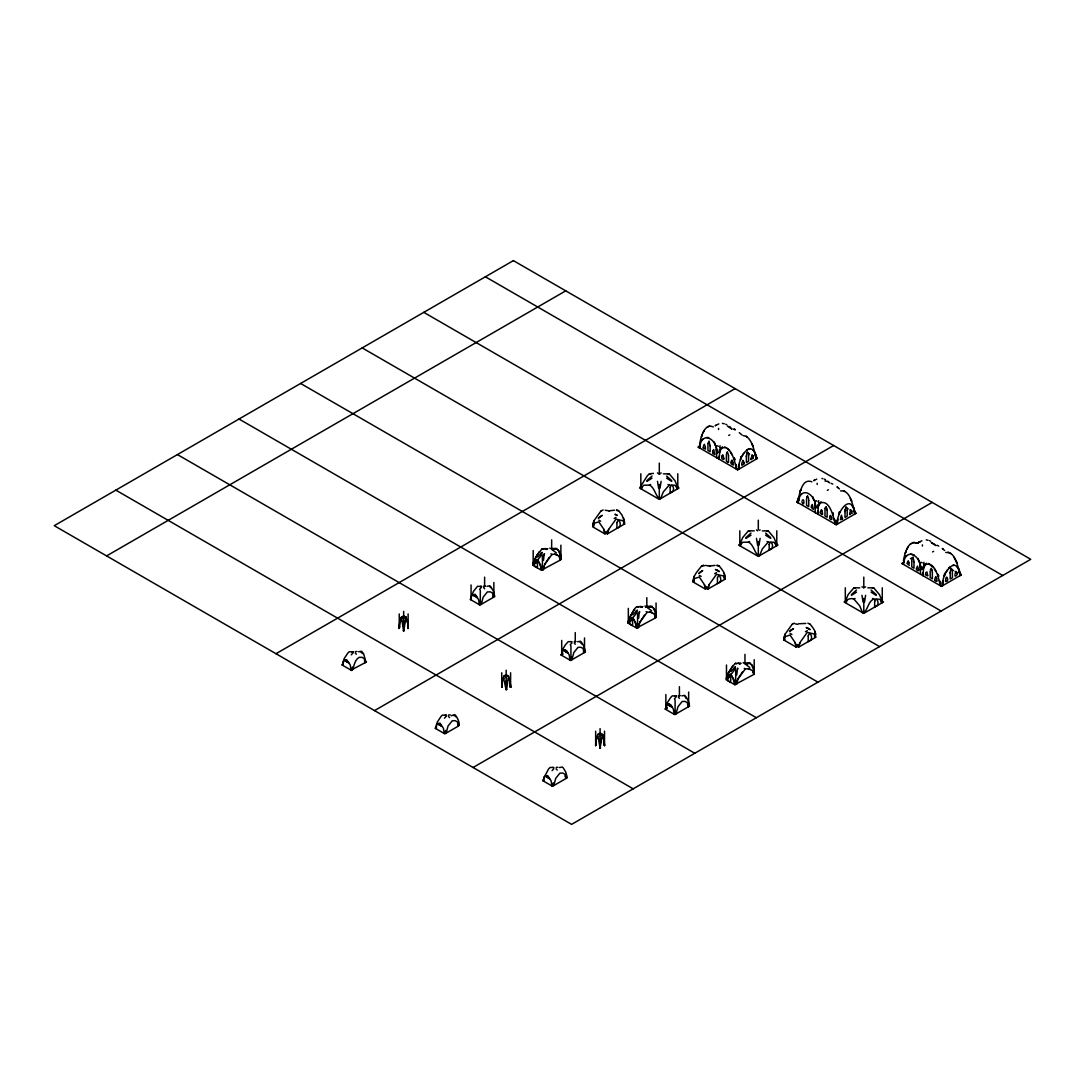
<?xml version="1.0" encoding="UTF-8"?>
<svg xmlns="http://www.w3.org/2000/svg" width="1085" height="1085" viewBox="0 0 1085 1085"><rect width="100%" height="100%" fill="white"/><g stroke="black" fill="none" stroke-linecap="round" stroke-linejoin="round"><path stroke-width="1.5" d="M399.646 626.493L399.239 628.446L399.836 621.027L401.694 616.877M403.349 618.681L403.674 617.962M438.394 724.427L438.394 723.437L438.896 723.912M438.896 723.722L438.896 724.712L438.394 724.224M439.384 724.997L439.384 723.993L439.873 724.482M439.873 724.278L439.873 725.282L439.384 724.794M440.374 725.567L440.374 724.563L440.863 725.051M440.863 724.848L440.863 725.851L440.374 725.363M441.351 726.136L441.351 725.933M474.498 595.19L474.986 596.465L474.498 594.797L474.986 595.272M475.488 595.76L475.976 597.035L475.488 595.353L475.976 595.841M484.615 586.632L484.615 577.152M493.851 596.709L493.851 582.482M502.138 685.34L501.731 687.293L502.314 679.875L504.186 675.724M506.166 688.649L506.654 689.572L508.146 678.016M505.827 677.528L506.166 676.809M547.016 776.426L547.518 777.701L547.016 776.019L547.518 776.507M548.006 776.996L548.495 778.27L548.006 776.589L548.495 777.077M561.705 654.635L561.705 640.408M596.058 743.7L595.651 745.666L596.248 738.248L598.106 734.097M600.086 736.417L599.761 735.901M665.864 708.763L665.864 694.536M668.794 705.074L668.306 704.192L668.794 705.467L668.306 704.979M669.784 705.643L669.296 704.355L669.784 706.037L669.282 705.548M670.761 706.213L670.272 704.924L670.761 706.606L670.272 706.118M671.751 706.783L671.262 706.688M675.101 714.093L675.101 699.866M679.413 696.204L679.413 686.71M688.649 706.267L688.649 692.054M710.133 445.962L710.133 451.726L707.949 450.438L707.949 443.616M748.596 455.307L748.582 461.274L746.399 462.522L746.385 456.419M847.195 510.425L847.195 516.175L845.012 517.423L844.998 511.32M911.78 561.243L911.78 566.94L913.963 568.214L913.963 562.396M348.651 662.46L348.651 662.664M722.474 446.735L719.762 451.441L719.152 459.199L737.637 469.873L757.344 458.494L756.76 457.599M821.074 501.636L818.375 506.342L817.764 514.1L836.237 524.774L855.957 513.395L855.373 512.5M926.305 563.223L923.593 567.93L922.996 575.687L941.468 586.361L961.174 574.982L960.591 574.087M343.375 664.644L342.453 665.173L343.294 660.955L346.766 659.761L350.238 664.969L351.079 670.15L352.299 669.445L352.354 667.085M436.577 728.008L435.641 728.537L436.495 724.319L439.967 723.125L443.426 728.333L444.267 733.514L445.501 732.809L445.542 730.449M471.378 599.368L470.768 599.734L471.609 595.516L475.081 594.309L478.539 599.517L479.38 604.711L480.614 603.992L480.655 601.633M544.209 780.427L543.287 780.956L544.127 776.738L547.613 775.544L551.072 780.752L551.912 785.933L553.133 785.228L553.187 782.868M577.613 641.737L580.489 641.235L581.587 642.388L583.961 646.416L585.425 651.963L570.642 660.494L560.782 654.811L562.627 654.458L561.406 655.164L562.247 650.946L564.62 649.603L566.845 650.891L569.177 654.947L570.018 660.141L571.252 659.436L571.293 657.062M681.76 695.878L684.635 695.363L685.734 696.516L688.121 700.557L689.572 706.091L674.789 714.635L664.942 708.939L666.787 708.586L665.553 709.292L666.393 705.074L668.767 703.745L671.005 705.033L673.337 709.088L674.178 714.269L675.413 713.564L675.453 711.204M753.248 458.453L752.99 456.337M847.195 510.357L847.032 508.58M851.861 513.354L851.603 511.238M710.133 445.908L709.02 441.107L707.976 443.48M748.582 455.524L748.365 453.435M753.261 458.155L751.051 459.416M808.745 500.511L808.732 506.627L806.562 505.339L806.548 498.802M851.861 513.056L849.663 514.317M937.033 581.248L935.894 580.868M353.439 652.099L349.234 651.692L347.675 653.279L344.026 658.88L343.063 664.115L341.829 664.82L351.689 670.516C354.442 666.949 354.13 660.277 359.067 657.374L362.024 657.307L364.275 658.568L365.238 662.691L364.492 660.06M451.265 715.788L454.723 714.608C457.3 716.548 461.356 725.77 457.816 725.689L457.694 723.424M571.252 659.436L571.876 659.788L573.816 652.587L578.02 647.352L580.977 647.284L583.228 648.559L584.191 652.668L583.445 650.051M675.413 713.564L676.023 713.916L677.976 706.715L682.167 701.493L685.123 701.425L687.375 702.687L688.338 706.81L687.605 704.192M756.042 457.178L755.472 455.32L756.109 459.199C753.356 435.953 737.23 457.395 738.871 469.154L738.736 464.99L738.505 467.296M854.641 512.079L854.085 510.221L854.722 514.1C851.969 490.854 835.83 512.296 837.471 524.055L837.349 519.891L837.118 522.197M959.872 573.68L959.303 571.809L959.94 575.687C957.187 552.441 941.061 573.897 942.702 585.642L942.567 581.479L942.336 583.798M743.917 463.824L743.903 462.82M842.53 518.725L841.445 515.212L840.468 518.155M604.942 533.901L603.965 529.466L598.784 521.844L593.603 523.485L592.613 526.795L604.942 533.901L606.162 533.196L606.23 531.338M705.426 589.114L704.45 584.679L699.269 577.044L694.088 578.698L693.112 581.994L705.426 589.114L706.66 588.395L706.715 586.537M796.2 647.135L795.224 642.7L790.043 635.078L784.862 636.719L783.872 640.028L796.2 647.135L797.421 646.429L797.489 644.571M822.471 514.398L822.471 513.53M909.298 565.366L907.114 563.549M927.702 575.715L925.519 574.887L925.519 574.033M719.192 456.053L719.152 459.199L698.225 447.115L698.794 446.274M817.792 510.954L817.764 514.1L796.824 502.016L797.407 501.175M923.023 572.541L922.996 575.687L902.055 563.603L902.625 562.776M846.544 601.999L846.842 600.385M746.399 455.985L746.399 456.704M751.064 458.969L751.064 459.701M849.677 513.585L849.663 514.602M950.229 573.192L950.229 572.473M746.399 455.836L746.683 454.086M950.229 572.324L950.514 570.574M954.909 575.172C954.434 577.79 958.53 574.48 956.834 572.826M731.019 462.617L731.019 463.756L733.202 465.045M811.214 507.332L813.397 509.462L812.285 504.539L811.322 506.424M911.793 560.104L911.78 561.108M916.445 568.635C915.862 570.385 919.578 571.998 918.547 569.435M537.957 559.548L533.82 560.986L532.871 565.271L541.496 570.249L542.717 569.53L542.92 565.977M633.125 617.392L628.988 618.83L628.039 623.102L636.651 628.093L637.885 627.374L638.088 623.821M741.747 464.082L741.733 465.234L743.917 463.96M746.1 436.292L743.211 435.6M731.263 674.056L727.126 675.494L726.177 679.766L734.789 684.743L736.023 684.038L736.227 680.471M855.957 513.395C851.888 507.143 851.616 489.932 840.563 490.895M945.55 581.167L945.632 580.109M401.694 619.169L403.674 631.009L405.654 619.169M598.106 736.376L600.086 748.23L602.067 736.376M703.297 446.776L703.27 447.78M721.701 457.26C720.86 458.63 724.536 460.623 723.858 458.63M801.91 501.677C804.188 508.743 804.731 496.944 802.181 500.429M820.314 512.161L820.287 513.286L822.471 514.534M930.184 571.035L930.171 577.573L932.354 578.82L932.354 571.971M352.53 668.306L352.462 669.526L352.327 668.346M445.732 731.67L445.65 732.89L445.515 731.71M480.845 602.853L480.764 604.087L480.628 602.894M553.364 784.089L553.296 785.323L553.16 784.129M571.483 658.297L571.415 659.517L571.28 658.324M600.575 742.818L600.887 738.641M675.63 712.425L675.562 713.645L675.426 712.465M404.176 625.597L404.474 621.42M501.731 687.293L502.314 681.122L504.186 678.016M505.461 681.326L506.166 684.73L506.858 681.326M595.651 745.666L596.113 740.038L597.618 737.298M718.582 429.579L718.568 428.372M817.181 484.48L817.181 483.273M922.413 546.067L922.399 544.86M562.572 653.143L562.478 654.364L562.6 653.319M666.732 707.284L666.624 708.491L666.76 707.461M628.039 623.102L629.259 622.397L629.937 619.115M727.398 679.061L728.076 675.779M922.928 568.648L923.145 566.37M544.195 553.662L543.476 560.416M639.35 611.506L638.645 618.26M719.097 452.147L719.314 449.882M737.488 668.17L736.783 674.924M817.71 507.061L817.927 504.783M543.124 567.821L542.934 569.652L542.812 567.93M638.292 625.665L638.088 627.496L637.98 625.774M736.43 682.316L736.227 684.16L736.118 682.438M751.105 458.372L752.136 454.954L752.949 456.202M845.093 509.964L845.012 511.605M849.704 513.422L850.735 509.855L851.549 511.103M593.848 526.076L594.065 524.313M405.654 616.877L407.526 621.027L408.109 628.446L407.702 626.493M811.905 481.794C800.716 477.603 800.188 496.306 796.824 502.016M445.501 732.809L446.111 733.162L448.064 725.96L452.269 720.738L455.225 720.671L457.477 721.932L458.44 726.055L444.891 733.867L435.031 728.184L436.265 727.465L437.228 722.244L440.876 716.642L442.436 715.056L446.627 715.463M559.494 767.543L562.369 767.027L563.468 768.194L565.841 772.222L567.306 777.755L552.523 786.299L542.663 780.603L544.087 778.487M562.016 654.092L562.979 648.871L565.231 645.046L568.187 641.683L571.158 641.628M666.163 708.234L667.126 702.999L670.774 697.397L672.334 695.81L676.538 696.217M829.699 516.989C828.723 519.552 833.307 520.99 831.585 517.531M916.472 568.499L917.517 566.126L918.588 569.733M934.89 578.847L934.85 580.109M405.98 617.541L404.393 616.131M508.472 676.389L506.871 674.978M602.392 734.762L600.805 733.351M659.992 488.142L661.131 481.333M758.985 545.172L760.124 538.35M864.474 602.148L865.613 595.326M721.715 457.124L721.932 456.134M726.421 453.869L726.34 461.084L727.479 461.735M820.328 512.025L821.413 509.665L821.915 510.859M825.034 508.77L824.953 515.985L827.136 517.22L827.136 510.533M907.182 562.884L908.226 560.769L908.85 562.369M925.586 573.355L925.817 572.5M719.803 447.617L720.074 445.759M818.402 502.518L818.687 500.66M923.633 564.105L923.905 562.247M720.467 447.725L719.301 452.947L719.762 451.441M819.066 502.626L817.9 507.848L818.375 506.342M924.298 564.214L923.132 569.435L923.593 567.93M845.106 509.855L846.083 506.844L846.883 508.105M955.071 574.06L955.966 571.442L956.78 572.69M741.869 463.254L742.832 460.311L743.361 460.962M945.7 579.743C946.12 572.744 950.067 582.333 945.55 581.452M471.758 595.936L473.372 591.488L477.549 586.239L481.74 586.646M544.29 777.172L548.508 769.075L550.068 767.475L553.038 767.421M543.341 569.883L544.792 564.268L551.953 554.503L554.638 554.191L559.128 555.995L560.579 559.928L542.717 569.53M629.409 620.539L629.259 622.397M638.509 627.727L639.96 622.112L647.121 612.347L649.807 612.035L654.282 613.839L655.747 617.772L637.885 627.374M727.547 677.203L727.194 678.939L727.547 677.488M736.647 684.391L738.098 678.762L745.259 669.011L747.945 668.699L752.434 670.489L753.885 674.436L736.023 684.038M700.462 443.792L699.445 447.82C701.886 429.172 717.972 439.778 716.968 453.435L716.059 445.813M799.075 498.693L798.058 502.721C800.499 484.073 816.585 494.679 815.581 508.35L814.672 500.714M904.293 560.28L903.276 564.308C905.717 545.66 921.802 556.266 920.799 569.937L919.89 562.301M629.409 620.823C626.628 624.851 633.911 606.556 637.275 606.678L642.374 606.908L639.974 606.366M533.155 563.644L533.82 560.986L535.827 559.657M628.31 621.488L628.988 618.83L630.995 617.501M726.448 678.139L727.126 675.494L729.134 674.165M738.695 466.686L739.265 464.231M837.308 521.587L837.864 519.132M942.526 583.188L943.096 580.733M726.652 453.001L727.37 451.78L728.496 455.32M930.374 569.828L931.201 568.269L931.92 569.842M712.777 451.224L712.614 453.286L714.798 454.561L713.686 449.638L712.804 451.116M731.114 462.007L731.371 461.139M806.697 497.73L806.914 497.038M829.727 516.908L829.984 516.04M607.397 533.901L608.631 529.412L616.022 519.118L623.4 520.881L624.648 523.947L607.397 533.901L606.162 533.196M707.895 589.114L709.115 584.612L716.507 574.318L723.885 576.094L725.133 579.159L707.895 589.114L706.66 588.395M798.655 647.135L799.889 642.645L807.281 632.352L814.659 634.115L815.906 637.18L798.655 647.135L797.421 646.429M533.901 562.193L537.021 554.95L542.12 548.834L547.206 549.064L544.806 548.522M703.473 445.854L704.396 444.28L705.359 447.278M825.048 508.634L825.414 507.522M601.239 510.587L593.861 520.881L593.034 525.601M704.409 565.746L701.737 565.787L696.597 572.297L694.346 576.081L693.112 580.57L693.925 581.045M792.498 623.821L785.12 634.115L783.872 638.604L785.106 639.323L783.872 640.028M401.111 617.704L402.969 616.131M503.589 676.552L505.447 674.978M597.51 734.925L599.381 733.351M663.369 473.874L669.147 473.752L674.897 480.533L677.786 487.287L679.02 488.006L659.3 499.385L639.594 488.006L647.392 475.705L649.467 473.752L653.468 473.386M762.362 530.89L768.139 530.782L773.89 537.55L776.779 544.317L778.013 545.023L758.307 556.402L738.587 545.023L739.821 544.317L742.71 537.55L748.46 530.782L754.238 530.89M867.851 587.867L873.642 587.758L879.392 594.526L882.268 601.293L883.502 601.999L863.796 613.378L844.089 601.999L845.31 601.293L848.199 594.526L853.949 587.758L859.74 587.867M607.708 532.586L608.631 529.412M708.207 587.799L709.115 584.612M798.98 645.819L799.889 642.645M592.939 524.055L593.861 520.881M693.437 579.268L694.346 576.081M784.211 637.288L785.12 634.115M699.594 444.118C700.883 437.703 704.084 422.906 713.293 426.893M798.207 499.019L798.465 498.096M903.425 560.606C904.714 554.191 907.914 539.408 917.123 543.395L915.74 542.649M592.885 525.777L593.603 523.485M693.369 580.99L694.088 578.698M784.143 639.024L784.862 636.719M741.082 544.263L741.34 543.409M534.24 562.979L534.769 561.27M746.765 453.801L747.47 451.943L748.284 453.204M950.596 570.29L951.301 568.432L952.115 569.693M738.112 663.016L740.526 663.572L735.413 663.328L732.728 666.136L728.252 673.08L726.787 678.708L731.1 676.213M911.97 559.073L912.851 557.595L913.746 560.104M935.134 577.83L935.907 576.61L936.558 578.224M721.986 455.998L722.8 454.764L723.831 458.318M405.98 617.162L406.251 617.704M508.472 676.009L508.743 676.552M701.371 436.875L702.321 434.61L701.669 435.872M602.392 734.382L602.663 734.925M799.971 491.776L800.92 489.511L800.282 490.773M905.202 553.364L906.151 551.112L905.5 552.36M751.959 455.32L753.41 456.215M731.453 460.989L732.077 460.121L732.945 462.495M806.996 496.876L807.457 496.184M825.441 507.482L826.2 506.953M659.992 473.847L661.131 472.897M544.792 564.268L549.254 557.31M639.96 622.112L644.422 615.154M738.098 678.762L742.56 671.805M534.946 558.572L539.421 551.628M630.114 616.416L634.589 609.472M728.252 673.08L732.728 666.136M544.06 554.923L544.616 553.987M639.228 612.767L639.784 611.832M737.366 669.431L737.922 668.496M742.276 455.673L743.659 453.34M946.12 572.161L947.49 569.828M702.877 432.915L704.26 430.582M906.707 549.403L908.091 547.071M405.207 618.125L406.143 617.243M601.619 735.345L602.555 734.464L603.491 736.43L604.521 745.666L604.114 743.7M542.161 554.177L538.323 559.182M637.315 612.021L633.491 617.026M735.454 668.686L731.629 673.69M759.324 530.253L760.124 529.914M864.813 587.229L865.613 586.89M549.878 548.034L550.258 548.684M645.046 605.878L645.751 607.41M743.184 662.542L743.564 663.179M351.255 654.852L352.978 652.953M479.57 589.399L481.292 587.5M444.457 718.216L446.179 716.317M570.208 644.843L571.931 642.93M552.089 770.635L553.825 768.736M674.368 698.971L676.091 697.072M730.937 671.547L735.291 666.977M537.631 557.039L541.998 552.468M632.799 614.883L637.153 610.312M948.643 568.242L949.66 567.089M601.198 511.021L603.124 509.909M701.683 566.221L703.622 565.109M792.457 624.255L794.383 623.143M646.918 480.601L652.004 476.057M745.91 537.631L750.996 533.088M851.399 594.594L856.485 590.05M830.432 515.294L831.558 517.396M676.525 487.233L677.786 488.711L674.897 485.212L669.147 485.131L663.369 491.871L660.534 498.666L659.3 497.961C656.561 498.368 654.323 486.69 649.467 485.131L643.717 485.212L640.828 488.711L641.75 488.182M775.26 543.409L776.779 545.741L773.89 542.242L768.139 542.147L762.362 548.902L759.527 555.696L758.307 554.991C755.567 555.384 753.316 543.721 748.46 542.147L742.71 542.242L739.821 545.741L740.743 545.212M881.657 602.351L882.268 602.704L881.332 600.575L879.392 599.205L873.642 599.123C867.485 601.768 867.688 612.252 862.561 612.672L859.74 605.878L853.949 599.123C850.979 597.442 845.106 599.842 845.622 602.528M910.261 544.331L911.156 543.476M559.29 556.524L559.968 559.575L561.203 558.87C561.013 552.536 558.178 547.572 551.912 548.549M654.458 614.368L655.137 617.419L656.371 616.714C656.181 610.38 653.346 605.416 647.08 606.393M753.682 673.839C755.689 668.496 751.39 661.647 745.219 663.043M453.693 715.571L454.981 715.53M728.727 435.438L729.798 434.854M827.326 490.339L828.411 489.755M932.558 551.926L933.629 551.343M546.365 549.471L547.694 548.698M641.533 607.302L642.862 606.542M739.672 663.966L741.001 663.193M646.918 481.387L652.004 478.159M745.91 538.418L750.996 535.19M851.399 595.38L856.485 592.166M720.698 448.647C730.91 443.033 734.993 462.007 736.403 469.154L736.091 464.895L736.552 467.269M819.311 503.548C829.523 497.934 833.606 516.908 835.016 524.055L834.691 519.796L835.152 522.17M926.075 563.861L924.528 565.136C934.755 559.521 938.823 578.508 940.234 585.642L939.922 581.397L940.383 583.757M707.325 426.988L709.739 425.917M746.738 449.746L750.169 448.661M614.137 518.494L616.063 517.369M714.622 573.694L716.561 572.582M805.395 631.728L807.335 630.616M650.62 484.48L649.467 485.131M749.613 541.496L748.46 542.147M855.102 598.472L853.949 599.123M669.147 473.752L667.994 474.443M768.139 530.782L766.986 531.474M873.642 587.758L872.476 588.436M355.324 651.597L357.046 651.515M483.625 586.158L485.361 586.063M448.512 714.961L450.248 714.866M574.277 641.588L575.999 641.493M556.157 767.38L557.88 767.298M678.423 695.716L680.146 695.634M703.053 439.018L701.656 439.845M801.666 493.919L800.269 494.746M906.884 555.52L905.487 556.334M918.127 542.69L920.053 541.7L918.927 542.202M842.516 518.861L840.332 519.715M698.225 447.115L699.201 446.545M902.055 563.603L903.276 562.884M106.601 555.913L565.746 290.834M275.983 653.712L735.128 388.62M399.348 628.391L399.7 622.817L401.219 620.091M403.186 630.724L404.176 630.724M471.378 598.662L470.144 599.368L480.004 605.064L494.787 596.533L493.322 590.986L490.949 586.958L489.837 585.792L486.975 586.307M534.919 563.373L537.794 561.705M364.628 662.338L366.472 661.972L352.299 669.445M532.871 565.271L533.684 564.797M676.552 488.006L677.786 487.287M493.241 596.709L494.163 596.167M374.515 710.607L833.66 445.515M505.664 684.445L506.654 684.445M503.698 678.939L506.071 689.341M510.194 685.34L510.099 687.008L511.089 687.008L510.208 687.063M506.654 689.572L505.664 689.572M693.112 581.994L693.925 581.519M628.649 622.044L632.962 619.549M583.567 652.316L584.964 651.692M457.978 725.784L457.884 724.658L457.978 725.784L459.05 724.983M776.779 544.317L775.544 545.023M724.305 578.21C726.421 574.453 721.511 568.811 718.975 565.678L717.049 565.692M473.06 767.502L932.205 502.409M910.464 558.748L913.339 557.08M599.693 747.877L600.575 747.945M687.727 706.457L688.961 705.738M565.76 777.945L566.682 777.403M815.079 636.23C817.195 632.487 812.285 626.845 809.735 623.699M950.216 572.907L950.229 579.01L952.413 577.776L952.318 570.412M358.66 651.76L361.536 651.244L363.583 653.685L365.848 661.619M508.051 676.416L509.828 679.007L510.601 686.724M540.927 553.119L542.161 552.496M636.095 610.963L637.329 610.34M734.233 667.614L735.467 667.004M718.812 423.896L715.096 425.713L715.91 425.347M814.509 480.248L813.709 480.614L816.72 479.15M919.741 541.835L921.952 540.737M657.483 472.897L658.622 473.847M756.476 529.914L757.615 530.863M917.924 542.785L918.683 542.459M861.965 586.89L862.778 587.229M717.47 445.813L718.378 446.342M816.069 500.714L816.991 501.243M921.301 562.301L922.209 562.83M555.52 548.291L553.526 549.607L556.89 548.4M650.688 606.135L648.694 607.451L652.058 606.244M748.826 662.786L746.833 664.115L750.196 662.894M945.794 552.482C956.848 551.668 957.106 568.635 961.174 574.982M360.83 651.976L362.688 653.699M480.262 586.293L481.374 586.266M351.96 651.746L353.059 651.719M570.913 641.737L572.012 641.71M445.148 715.11L446.247 715.083M675.06 695.865L676.158 695.838M552.794 767.529L553.892 767.502M605.186 510.235L609.607 510.967L608.916 510.818L614.571 510.208M705.67 565.434L710.092 566.167L709.414 566.017L715.056 565.407M917.774 542.826L918.602 542.622M912.661 542.608L914.587 542.391M805.829 623.441L798.452 623.753M580 641.9L581.696 643.934M706.606 437.472L708.668 437.621M824.925 481.008L827.787 481.401L829.564 482.825M910.437 553.974L914.099 554.937M952.969 565.177L954 565.149M616.565 510.479L618.477 510.465L622.112 515.253L624.648 522.522L623.414 523.241L624.648 523.947M489.593 586.429L490.732 587.663M552.075 549.675L556.442 552.943M647.243 607.519L651.597 610.787M745.381 664.183L749.735 667.438M616.606 509.882L618.436 510.94M717.09 565.095L718.921 566.139M807.864 623.115L809.695 624.173M725.756 424.221L726.841 424.805M824.369 479.122L825.441 479.706M929.587 540.71L930.672 541.293M727.411 426.079L732.063 429.172L729.174 426.486L729.974 427.07M543.11 549.308L542.12 548.834M638.278 607.152L637.275 606.678M736.417 663.817L735.413 663.328M722.393 423.353L724.265 423.787M926.224 539.842L928.095 540.276M554.638 554.191L557.053 554.747M649.807 612.035L652.221 612.591M747.945 668.699L750.359 669.255M821.996 478.471L822.878 478.688M795.183 623.78L797.638 624.404M948.154 552.129L950.718 553.418M928.434 563.508L933.073 567.062M724.604 447.02L725.58 447.291M598.825 520.149L600.656 521.193M699.323 575.348L701.141 576.406M790.097 633.382L791.914 634.44M666.61 478.159L671.696 481.387M765.603 535.19L770.689 538.418M871.092 592.166L876.178 595.38M551.912 549.213L553.147 549.688M647.08 607.058L648.301 607.532M745.219 663.722L746.439 664.196M936.992 545.24L938.783 546.094M617.148 515.226L614.937 514.29L617.012 515.239M831.124 483.354L832.751 484.073M650.62 474.443L649.467 473.752M749.613 531.474L748.46 530.782M855.102 588.436L853.949 587.758M551.953 554.503L550.963 553.838M647.121 612.347L646.117 611.682M745.259 669.011L744.256 668.346M669.147 485.131L667.994 484.48M768.139 542.147L766.986 541.496M873.642 599.123L872.476 598.472M733.799 429.009L734.952 429.606L734.138 429.172M843.899 490.813L844.7 491.193M734.599 429.416L735.332 429.782M703.27 447.915L705.453 449.149L705.372 447.386M727.438 461.708L728.523 462.318L728.523 455.483M401.219 617.243L402.155 618.125M406.143 620.091L407.662 622.817L408.109 628.446M508.621 678.939L510.14 681.665L510.601 687.293M602.555 737.298L604.06 740.038L604.521 745.666M920.677 574.358L919.917 565.814M485.375 276.784L1002.73 575.484M845.554 507.387L848.253 508.946M849.867 509.882L852.023 511.13M950.785 568.974L953.471 570.534M955.098 571.47L957.255 572.717M746.955 452.486L749.64 454.045M423.787 312.344L941.143 611.045M640.828 487.287L641.75 487.83M362.2 347.905L879.555 646.592M724.305 578.685L725.133 579.159M300.613 383.466L817.954 682.153M239.012 419.027L756.367 717.714M493.092 596.967L492.59 593.129L490.339 591.854L487.382 591.922L483.178 597.157L481.238 604.345L480.614 603.992M177.425 454.574L694.78 753.275M115.837 490.135L633.192 788.836M565.76 778.298L565.109 774.351L562.857 773.09L559.901 773.157L555.71 778.379L553.757 785.581L553.133 785.228M757.344 458.494C753.451 451.984 753.573 441.364 746.1 436.265L746.887 436.93M934.85 580.258L935.921 580.882M871.092 590.05L876.178 594.594M765.603 533.088L770.689 537.631M666.61 476.057L671.696 480.601M678.356 697.099L679.454 698.401M574.196 642.971L575.294 644.273M483.557 587.527L484.656 588.83M556.076 768.763L557.188 770.065M355.243 652.98L356.341 654.282M448.444 716.344L449.543 717.646M827.787 481.428L828.587 481.971M742.004 434.977L739.278 432.684M942.675 548.807L944.655 550.529M837.878 487.585L837.01 486.826L839.437 488.942M942.228 548.413L943.109 549.173M934.782 544.412L931.242 542.568L935.894 545.66M727.181 448.322L729.242 450.56M730.476 674.273L733.853 679.373L734.789 684.743M632.338 617.623L635.715 622.709L636.651 628.093M537.183 559.779L540.547 564.865L541.496 570.249M685.123 696.597L685.869 698.17M455.212 715.842L455.768 716.778M956.943 566.492L958.028 568.092M851.725 504.905L852.81 506.492M753.112 450.004L754.197 451.591M731.846 675.738L734.531 682.804M633.708 619.074L636.393 626.154M538.553 561.23L541.239 568.309M751.552 664.359L754.224 671.452M653.401 607.708L656.086 614.788M558.246 549.864L560.918 556.944M954.054 557.419L956.889 562.844L956.536 561.65M934.334 568.811L935.88 571.361M730.503 452.309L732.049 454.873M743.456 461.139L743.89 462.685M807.62 496.008L808.488 498.395M814.659 634.115L815.567 636.244M723.885 576.094L724.794 578.21M623.4 520.881L624.309 523.011M826.241 507.034L826.933 509.136M850.369 498.368L851.671 501.256L851.318 500.063M751.769 443.467L753.058 446.355L752.705 445.162M926.902 571.836L927.716 575.565M755.526 455.605L756.353 457.924L755.269 453.828M752.597 671.018L753.126 672.605M821.928 510.913L822.281 512.134M939.407 580.556L940.193 583.106M834.189 518.969L834.975 521.519M735.576 464.068L736.362 466.618M880.749 600.385L881.034 601.999M932.001 570.086L932.327 571.822M958.855 568.96L959.466 571.09M853.637 507.373L854.248 509.502M755.024 452.472L755.635 454.601M936.64 578.468L936.992 580.217M908.932 562.613L909.189 563.78M795.224 642.7L795.956 645.833M704.45 584.679L705.182 587.812M603.965 529.466L604.698 532.599M814.916 631.334L815.635 634.467M724.143 573.3L724.875 576.447M623.658 518.101L624.377 521.234M918.195 558.544L918.981 561.935M812.977 496.957L813.75 500.348M714.364 442.056L715.151 445.433M654.987 616.022L655.34 617.541L654.987 615.955M960.184 574.413L959.099 570.317L959.371 572.093M854.966 512.825L853.868 508.729L854.139 510.506M861.965 595.326L863.104 602.148M808.515 498.517L808.745 500.375M756.476 538.35L757.615 545.172M732.985 462.63L733.216 464.475M657.483 481.333L658.622 488.142M826.96 509.272L827.109 510.221M822.294 512.269L822.457 513.381M814.699 504.213L815.445 512.771M716.086 449.312L716.846 457.856M565.339 775.856L565.488 777.009M913.882 560.904L913.977 561.962M814.469 634.766L814.672 636.475M583.608 651.217L583.73 652.41L583.635 651.271M364.655 661.226L364.777 662.42L364.682 661.294M599.3 738.641L599.49 741.028M402.888 621.42L403.077 623.807M920.921 566.872L921.057 569.489M815.703 505.284L815.825 507.902M717.09 450.383L717.226 453.001M941.414 585.168L941.468 586.361M836.182 523.567L836.237 524.774M737.583 468.666L737.637 469.873M882.268 587.772L882.268 601.999M863.796 577.111L863.796 588.165M863.796 598.445L863.796 612.659M845.31 587.772L845.31 601.999M776.779 530.809L776.779 545.023M758.307 520.135L758.307 529.616M758.307 541.469L758.307 555.696M754.197 659.68L754.197 673.907M744.961 654.35L744.961 663.83M739.821 530.809L739.821 545.023M735.711 670.354L735.711 684.581M726.475 665.01L726.475 679.237M677.786 473.779L677.786 488.006M659.3 463.119L659.3 474.172M659.3 484.452L659.3 498.666M656.059 603.016L656.059 617.243M646.823 597.686L646.823 607.166M640.828 473.779L640.828 488.006M637.573 613.69L637.573 627.917M628.337 608.36L628.337 622.573M604.521 731.154L604.521 745.381M600.086 728.591L600.086 733.446M600.086 733.718L600.086 747.945M595.651 731.154L595.651 745.381M584.503 637.912L584.503 652.139M575.253 632.582L575.253 642.062M570.941 645.738L570.941 659.965M560.891 545.172L560.891 559.399M551.655 539.842L551.655 549.322M542.419 555.845L542.419 570.073M533.183 550.515L533.183 564.729M510.601 672.781L510.601 687.008M506.166 670.232L506.166 674.965M506.166 675.345L506.166 689.572M501.731 672.781L501.731 687.008M480.302 590.308L480.302 604.521M471.066 584.964L471.066 599.191M408.109 613.934L408.109 628.161M403.674 611.384L403.674 616.117M403.674 616.497L403.674 630.724M399.239 613.934L399.239 628.161M473.508 594.621L474.009 595.896L473.508 594.621M476.464 596.723L476.966 597.604L476.464 596.723M546.04 775.856L546.528 777.131L546.04 775.856M548.996 777.959L549.485 778.84L548.996 777.959M565.136 650.227L565.624 651.108L565.136 650.227M566.126 650.797L566.614 651.678L566.126 650.797M345.206 660.073L345.695 661.348L345.206 660.073M346.183 660.236L346.685 661.918L346.183 660.236M347.173 660.806L347.661 662.487L347.173 660.806M564.146 650.457L564.648 651.339L564.146 650.457M565.136 651.027L565.624 651.909L565.136 651.027M566.126 651.597L566.614 652.478L566.126 651.597M567.102 652.166L567.604 653.048L567.102 652.166M734.694 459.009L734.694 460.189L734.084 457.721L734.694 459.009M833.307 513.91L833.294 515.09L832.697 512.622L833.307 513.91M938.525 575.498L938.525 576.691L937.915 574.209L938.525 575.498M670.177 487.341L670.177 493.105L672.632 491.681C675.209 488.535 671.615 482.147 670.177 487.341M769.17 544.372L769.17 550.122L771.625 548.712C774.188 545.552 770.621 539.177 769.17 544.372M874.659 601.334L874.659 607.098L877.128 605.688C879.704 602.446 876.11 596.167 874.659 601.334M534.58 560.918L534.58 566.234L537.048 567.645C538.092 567.062 537.292 558.246 534.58 560.918M629.748 618.762L629.748 624.078L632.202 625.489C633.301 624.919 632.433 616.077 629.748 618.762M727.886 675.413L727.886 680.743L730.341 682.153C731.344 681.529 730.612 672.754 727.886 675.413M616.945 522.617L616.945 528.381L619.413 526.957C621.868 523.77 618.409 517.45 616.945 522.617M717.443 577.83L717.429 583.581L719.897 582.17C722.284 579.254 719.084 572.609 717.456 577.722M808.203 635.864L808.203 641.615L810.671 640.204C813.221 637.031 809.668 630.656 808.203 635.864M700.191 444.172L699.201 447.685L700.191 444.172M798.791 499.073L797.814 502.586L798.791 499.073M904.022 560.66L903.032 564.173L904.022 560.66M740.892 456.893L740.526 459.484L740.892 456.893M839.505 511.795L839.139 514.385L839.505 511.795M944.723 573.382L944.37 575.986L944.723 573.382M599.937 516.758L598.269 518.304L602.216 515.375L599.937 516.758M700.422 571.971L698.767 573.517L702.7 570.574L700.422 571.971M791.196 629.992L789.541 631.551L793.474 628.608L791.196 629.992M513.395 260.617L54.25 525.696L571.605 824.383L1030.75 559.304L513.395 260.617M717.633 570.439L715.422 569.489L719.369 571.605L717.633 570.439M808.406 628.459L806.196 627.523L810.142 629.639L808.406 628.459M560.172 559.697L559.819 558.178L560.172 559.697M687.876 706.538L687.754 705.345L687.876 706.538"/></g></svg>
